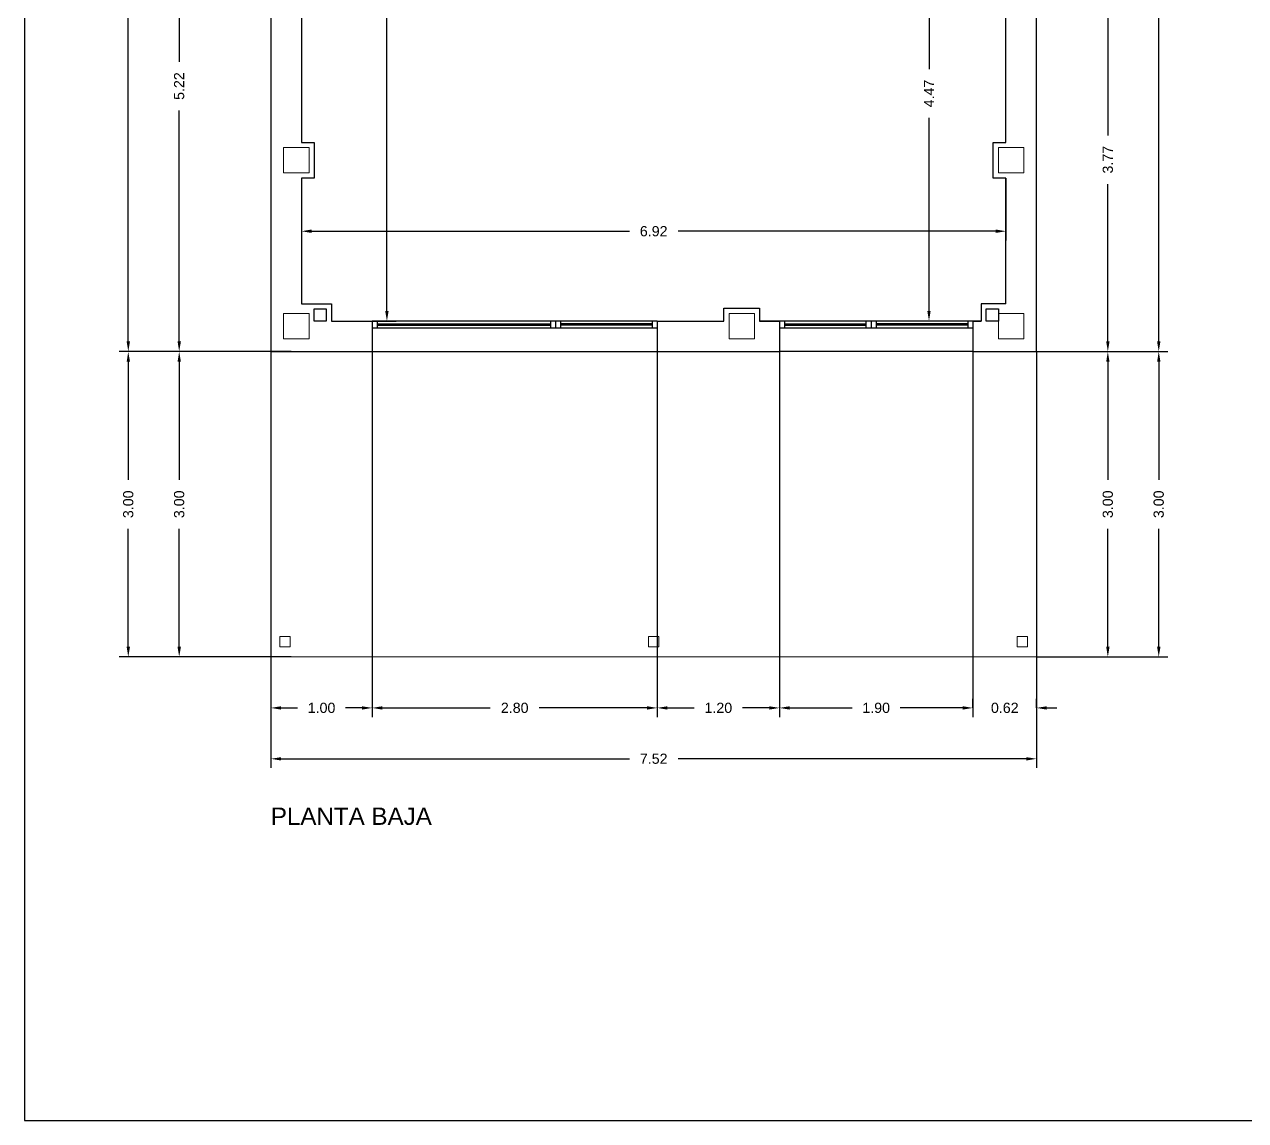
# Model space of a CAD drawing. Header units: millimetres. Extents: x 441156 to 441653, y 4514887 to 4515266.
# Drawn here: x 441294.27 to 441306.26, y 4514887.45 to 4514898.21 of the extents above; entities that cross this region are included whole.
import ezdxf

# ---------------------------------------------------------------- set-up
doc = ezdxf.new("R2010")
doc.units = ezdxf.units.MM
doc.linetypes.add('CONTINUA', pattern=[0])
doc.layers.add('01_cartela', color=6, linetype='Continuous', plot=False)
for name, color, linetype in [('01_cotas', 254, 'Continuous'), ('01_muros', 1, 'Continuous'), ('01_tabiques', 3, 'Continuous'), ('01_textos', 7, 'Continuous'), ('01_ventanas', 2, 'Continuous')]:
    doc.layers.add(name, color=color, linetype=linetype)
doc.layers.add('01_pilares baja', color=5, linetype='Continuous', lineweight=20)
doc.layers.add('01_varios', color=4, linetype='Continuous', lineweight=0)
doc.styles.add('Estilo1', font='swissel.ttf')
doc.styles.add('ROMANS', font='romans')
doc.dimstyles.new('DECIMAL-50', dxfattribs={"dimtxt": 0.08, "dimasz": 0.15, "dimexe": 0.09, "dimexo": 0, "dimgap": 0.09, "dimtad": 0, "dimzin": 0, "dimdsep": 46, "dimtxsty": 'ROMANS', "dimcen": 0.09, "dimclrt": 6, "dimadec": 0, "dimazin": 0, "dimtfac": 1.38, "dimtix": 1, "dimtofl": 0, "dimtmove": 2, "dimatfit": 3, "dimldrblk": 'OBLIQUE', "dimfxl": 1, "dimtolj": 1, "dimtzin": 0, "dimarcsym": 0})

# ---------------------------------------------------------------- blocks, each defined once
blk = doc.blocks.new('*D385')
at = {"layer": '01_cotas', "color": 0, "linetype": 'CONTINUA', "lineweight": -2, "transparency": 16777216}
for p, q in [((441296.691, 4514895), (441296.691, 4514891.41)), ((441297.686, 4514895), (441297.686, 4514891.41))]:
    blk.add_line(p, q, dxfattribs=at)
at = {"layer": '01_cotas', "color": 0, "lineweight": -2, "transparency": 16777216}
for p, q in [((441296.791, 4514891.5), (441296.953, 4514891.5)), ((441297.586, 4514891.5), (441297.425, 4514891.5))]:
    blk.add_line(p, q, dxfattribs=at)
at = {"layer": '01_cotas', "color": 0, "transparency": 16777216}
for points in [[(441296.791, 4514891.516), (441296.791, 4514891.483), (441296.691, 4514891.5)], [(441297.586, 4514891.516), (441297.586, 4514891.483), (441297.686, 4514891.5)]]:
    blk.add_solid(points, dxfattribs=at)
at = {"layer": '01_cotas', "color": 7, "transparency": 16777216, "insert": (441297.189, 4514891.5), "char_height": 0.1, "attachment_point": 5, "style": 'Estilo1'}
blk.add_mtext('\\A1;1.00', dxfattribs=at)
blk = doc.blocks.new('*D386')
at = {"layer": '01_cotas', "color": 0, "linetype": 'CONTINUA', "lineweight": -2, "transparency": 16777216}
for p, q in [((441296.691, 4514895), (441296.691, 4514890.91)), ((441304.211, 4514895), (441304.211, 4514890.91))]:
    blk.add_line(p, q, dxfattribs=at)
at = {"layer": '01_cotas', "color": 0, "lineweight": -2, "transparency": 16777216}
for p, q in [((441296.791, 4514891), (441300.213, 4514891)), ((441304.111, 4514891), (441300.69, 4514891))]:
    blk.add_line(p, q, dxfattribs=at)
at = {"layer": '01_cotas', "color": 0, "transparency": 16777216}
for points in [[(441296.791, 4514891.016), (441296.791, 4514890.983), (441296.691, 4514891)], [(441304.111, 4514891.016), (441304.111, 4514890.983), (441304.211, 4514891)]]:
    blk.add_solid(points, dxfattribs=at)
at = {"layer": '01_cotas', "color": 7, "transparency": 16777216, "insert": (441300.451, 4514891), "char_height": 0.1, "attachment_point": 5, "style": 'Estilo1'}
blk.add_mtext('\\A1;7.52', dxfattribs=at)
blk = doc.blocks.new('*D387')
at = {"layer": '01_cotas', "color": 0, "linetype": 'CONTINUA', "lineweight": -2, "transparency": 16777216}
for p, q in [((441297.686, 4514895), (441297.686, 4514891.41)), ((441300.486, 4514895), (441300.486, 4514891.41))]:
    blk.add_line(p, q, dxfattribs=at)
at = {"layer": '01_cotas', "color": 0, "lineweight": -2, "transparency": 16777216}
for p, q in [((441297.786, 4514891.5), (441298.846, 4514891.5)), ((441300.386, 4514891.5), (441299.327, 4514891.5))]:
    blk.add_line(p, q, dxfattribs=at)
at = {"layer": '01_cotas', "color": 0, "transparency": 16777216}
for points in [[(441297.786, 4514891.516), (441297.786, 4514891.483), (441297.686, 4514891.5)], [(441300.386, 4514891.516), (441300.386, 4514891.483), (441300.486, 4514891.5)]]:
    blk.add_solid(points, dxfattribs=at)
at = {"layer": '01_cotas', "color": 7, "transparency": 16777216, "insert": (441299.086, 4514891.5), "char_height": 0.1, "attachment_point": 5, "style": 'Estilo1'}
blk.add_mtext('\\A1;2.80', dxfattribs=at)
blk = doc.blocks.new('*D388')
at = {"layer": '01_cotas', "color": 0, "linetype": 'CONTINUA', "lineweight": -2, "transparency": 16777216}
for p, q in [((441300.486, 4514895), (441300.486, 4514891.41)), ((441301.686, 4514895), (441301.686, 4514891.41))]:
    blk.add_line(p, q, dxfattribs=at)
at = {"layer": '01_cotas', "color": 0, "lineweight": -2, "transparency": 16777216}
for p, q in [((441300.586, 4514891.5), (441300.85, 4514891.5)), ((441301.586, 4514891.5), (441301.323, 4514891.5))]:
    blk.add_line(p, q, dxfattribs=at)
at = {"layer": '01_cotas', "color": 0, "transparency": 16777216}
for points in [[(441300.586, 4514891.516), (441300.586, 4514891.483), (441300.486, 4514891.5)], [(441301.586, 4514891.516), (441301.586, 4514891.483), (441301.686, 4514891.5)]]:
    blk.add_solid(points, dxfattribs=at)
at = {"layer": '01_cotas', "color": 7, "transparency": 16777216, "insert": (441301.086, 4514891.5), "char_height": 0.1, "attachment_point": 5, "style": 'Estilo1'}
blk.add_mtext('\\A1;1.20', dxfattribs=at)
blk = doc.blocks.new('*D389')
at = {"layer": '01_cotas', "color": 0, "linetype": 'CONTINUA', "lineweight": -2, "transparency": 16777216}
for p, q in [((441301.686, 4514895), (441301.686, 4514891.41)), ((441303.586, 4514895), (441303.586, 4514891.41))]:
    blk.add_line(p, q, dxfattribs=at)
at = {"layer": '01_cotas', "color": 0, "lineweight": -2, "transparency": 16777216}
for p, q in [((441301.786, 4514891.5), (441302.4, 4514891.5)), ((441303.486, 4514891.5), (441302.873, 4514891.5))]:
    blk.add_line(p, q, dxfattribs=at)
at = {"layer": '01_cotas', "color": 0, "transparency": 16777216}
for points in [[(441301.786, 4514891.516), (441301.786, 4514891.483), (441301.686, 4514891.5)], [(441303.486, 4514891.516), (441303.486, 4514891.483), (441303.586, 4514891.5)]]:
    blk.add_solid(points, dxfattribs=at)
at = {"layer": '01_cotas', "color": 7, "transparency": 16777216, "insert": (441302.636, 4514891.5), "char_height": 0.1, "attachment_point": 5, "style": 'Estilo1'}
blk.add_mtext('\\A1;1.90', dxfattribs=at)
blk = doc.blocks.new('*D390')
at = {"layer": '01_cotas', "color": 0, "linetype": 'CONTINUA', "lineweight": -2, "transparency": 16777216}
for p, q in [((441303.586, 4514891.5), (441303.586, 4514891.59)), ((441304.211, 4514891.5), (441304.211, 4514891.59))]:
    blk.add_line(p, q, dxfattribs=at)
at = {"layer": '01_cotas', "color": 0, "lineweight": -2, "transparency": 16777216}
for p, q in [((441303.486, 4514891.5), (441303.386, 4514891.5)), ((441304.311, 4514891.5), (441304.411, 4514891.5))]:
    blk.add_line(p, q, dxfattribs=at)
at = {"layer": '01_cotas', "color": 0, "transparency": 16777216}
for points in [[(441303.486, 4514891.516), (441303.486, 4514891.483), (441303.586, 4514891.5)], [(441304.311, 4514891.516), (441304.311, 4514891.483), (441304.211, 4514891.5)]]:
    blk.add_solid(points, dxfattribs=at)
at = {"layer": '01_cotas', "color": 7, "transparency": 16777216, "insert": (441303.899, 4514891.5), "char_height": 0.1, "attachment_point": 5, "style": 'Estilo1'}
blk.add_mtext('\\A1;0.62', dxfattribs=at)
blk = doc.blocks.new('*D397')
at = {"layer": '01_cotas', "color": 0, "linetype": 'CONTINUA', "lineweight": -2, "transparency": 16777216}
for p, q in [((441296.691, 4514900.217), (441295.701, 4514900.217)), ((441296.891, 4514895), (441295.701, 4514895))]:
    blk.add_line(p, q, dxfattribs=at)
at = {"layer": '01_cotas', "color": 0, "lineweight": -2, "transparency": 16777216}
for p, q in [((441295.791, 4514900.117), (441295.791, 4514897.847)), ((441295.791, 4514895.1), (441295.791, 4514897.369))]:
    blk.add_line(p, q, dxfattribs=at)
at = {"layer": '01_cotas', "color": 0, "transparency": 16777216}
for points in [[(441295.775, 4514900.117), (441295.808, 4514900.117), (441295.791, 4514900.217)], [(441295.775, 4514895.1), (441295.808, 4514895.1), (441295.791, 4514895)]]:
    blk.add_solid(points, dxfattribs=at)
at = {"layer": '01_cotas', "color": 7, "transparency": 16777216, "insert": (441295.791, 4514897.608), "char_height": 0.1, "attachment_point": 5, "rotation": 90, "style": 'Estilo1'}
blk.add_mtext('\\A1;5.22', dxfattribs=at)
blk = doc.blocks.new('*D392')
at = {"layer": '01_cotas', "color": 0, "linetype": 'CONTINUA', "lineweight": -2, "transparency": 16777216}
for p, q in [((441296.691, 4514905.25), (441295.201, 4514905.25)), ((441296.891, 4514895), (441295.201, 4514895))]:
    blk.add_line(p, q, dxfattribs=at)
at = {"layer": '01_cotas', "color": 0, "lineweight": -2, "transparency": 16777216}
for p, q in [((441295.291, 4514905.15), (441295.291, 4514900.406)), ((441295.291, 4514895.1), (441295.291, 4514899.843))]:
    blk.add_line(p, q, dxfattribs=at)
at = {"layer": '01_cotas', "color": 0, "transparency": 16777216}
for points in [[(441295.275, 4514905.15), (441295.308, 4514905.15), (441295.291, 4514905.25)], [(441295.275, 4514895.1), (441295.308, 4514895.1), (441295.291, 4514895)]]:
    blk.add_solid(points, dxfattribs=at)
at = {"layer": '01_cotas', "color": 7, "transparency": 16777216, "insert": (441295.291, 4514900.125), "char_height": 0.1, "attachment_point": 5, "rotation": 90, "style": 'Estilo1'}
blk.add_mtext('\\A1;10.25', dxfattribs=at)
blk = doc.blocks.new('*D395')
at = {"layer": '01_cotas', "color": 0, "linetype": 'CONTINUA', "lineweight": -2, "transparency": 16777216}
for p, q in [((441296.891, 4514895), (441295.701, 4514895)), ((441296.891, 4514892), (441295.701, 4514892))]:
    blk.add_line(p, q, dxfattribs=at)
at = {"layer": '01_cotas', "color": 0, "lineweight": -2, "transparency": 16777216}
for p, q in [((441295.791, 4514894.9), (441295.791, 4514893.74)), ((441295.791, 4514892.1), (441295.791, 4514893.26))]:
    blk.add_line(p, q, dxfattribs=at)
at = {"layer": '01_cotas', "color": 0, "transparency": 16777216}
for points in [[(441295.775, 4514894.9), (441295.808, 4514894.9), (441295.791, 4514895)], [(441295.775, 4514892.1), (441295.808, 4514892.1), (441295.791, 4514892)]]:
    blk.add_solid(points, dxfattribs=at)
at = {"layer": '01_cotas', "color": 7, "transparency": 16777216, "insert": (441295.791, 4514893.5), "char_height": 0.1, "attachment_point": 5, "rotation": 90, "style": 'Estilo1'}
blk.add_mtext('\\A1;3.00', dxfattribs=at)
blk = doc.blocks.new('*D396')
at = {"layer": '01_cotas', "color": 0, "linetype": 'CONTINUA', "lineweight": -2, "transparency": 16777216}
for p, q in [((441296.891, 4514895), (441295.201, 4514895)), ((441296.891, 4514892), (441295.201, 4514892))]:
    blk.add_line(p, q, dxfattribs=at)
at = {"layer": '01_cotas', "color": 0, "lineweight": -2, "transparency": 16777216}
for p, q in [((441295.291, 4514894.9), (441295.291, 4514893.74)), ((441295.291, 4514892.1), (441295.291, 4514893.26))]:
    blk.add_line(p, q, dxfattribs=at)
at = {"layer": '01_cotas', "color": 0, "transparency": 16777216}
for points in [[(441295.275, 4514894.9), (441295.308, 4514894.9), (441295.291, 4514895)], [(441295.275, 4514892.1), (441295.308, 4514892.1), (441295.291, 4514892)]]:
    blk.add_solid(points, dxfattribs=at)
at = {"layer": '01_cotas', "color": 7, "transparency": 16777216, "insert": (441295.291, 4514893.5), "char_height": 0.1, "attachment_point": 5, "rotation": 90, "style": 'Estilo1'}
blk.add_mtext('\\A1;3.00', dxfattribs=at)
blk = doc.blocks.new('*D405')
at = {"layer": '01_cotas', "color": 0, "linetype": 'CONTINUA', "lineweight": -2, "transparency": 16777216}
for p, q in [((441304.211, 4514898.77), (441305.001, 4514898.77)), ((441304.111, 4514895), (441305.001, 4514895))]:
    blk.add_line(p, q, dxfattribs=at)
at = {"layer": '01_cotas', "color": 0, "lineweight": -2, "transparency": 16777216}
for p, q in [((441304.911, 4514898.67), (441304.911, 4514897.123)), ((441304.911, 4514895.1), (441304.911, 4514896.646))]:
    blk.add_line(p, q, dxfattribs=at)
at = {"layer": '01_cotas', "color": 0, "transparency": 16777216}
for points in [[(441304.895, 4514898.67), (441304.928, 4514898.67), (441304.911, 4514898.77)], [(441304.895, 4514895.1), (441304.928, 4514895.1), (441304.911, 4514895)]]:
    blk.add_solid(points, dxfattribs=at)
at = {"layer": '01_cotas', "color": 7, "transparency": 16777216, "insert": (441304.911, 4514896.885), "char_height": 0.1, "attachment_point": 5, "rotation": 90, "style": 'Estilo1'}
blk.add_mtext('\\A1;3.77', dxfattribs=at)
blk = doc.blocks.new('*D399')
at = {"layer": '01_cotas', "color": 0, "linetype": 'CONTINUA', "lineweight": -2, "transparency": 16777216}
for p, q in [((441304.211, 4514895), (441305.001, 4514895)), ((441304.211, 4514892), (441305.001, 4514892))]:
    blk.add_line(p, q, dxfattribs=at)
at = {"layer": '01_cotas', "color": 0, "lineweight": -2, "transparency": 16777216}
for p, q in [((441304.911, 4514894.9), (441304.911, 4514893.74)), ((441304.911, 4514892.1), (441304.911, 4514893.26))]:
    blk.add_line(p, q, dxfattribs=at)
at = {"layer": '01_cotas', "color": 0, "transparency": 16777216}
for points in [[(441304.895, 4514894.9), (441304.928, 4514894.9), (441304.911, 4514895)], [(441304.895, 4514892.1), (441304.928, 4514892.1), (441304.911, 4514892)]]:
    blk.add_solid(points, dxfattribs=at)
at = {"layer": '01_cotas', "color": 7, "transparency": 16777216, "insert": (441304.911, 4514893.5), "char_height": 0.1, "attachment_point": 5, "rotation": 90, "style": 'Estilo1'}
blk.add_mtext('\\A1;3.00', dxfattribs=at)
blk = doc.blocks.new('*D400')
at = {"layer": '01_cotas', "color": 0, "linetype": 'CONTINUA', "lineweight": -2, "transparency": 16777216}
for p, q in [((441304.911, 4514905.25), (441305.501, 4514905.25)), ((441304.556, 4514895), (441305.501, 4514895))]:
    blk.add_line(p, q, dxfattribs=at)
at = {"layer": '01_cotas', "color": 0, "lineweight": -2, "transparency": 16777216}
for p, q in [((441305.411, 4514905.15), (441305.411, 4514900.406)), ((441305.411, 4514895.1), (441305.411, 4514899.843))]:
    blk.add_line(p, q, dxfattribs=at)
at = {"layer": '01_cotas', "color": 0, "transparency": 16777216}
for points in [[(441305.395, 4514905.15), (441305.428, 4514905.15), (441305.411, 4514905.25)], [(441305.395, 4514895.1), (441305.428, 4514895.1), (441305.411, 4514895)]]:
    blk.add_solid(points, dxfattribs=at)
at = {"layer": '01_cotas', "color": 7, "transparency": 16777216, "insert": (441305.411, 4514900.125), "char_height": 0.1, "attachment_point": 5, "rotation": 90, "style": 'Estilo1'}
blk.add_mtext('\\A1;10.25', dxfattribs=at)
blk = doc.blocks.new('*D407')
at = {"layer": '01_cotas', "color": 0, "linetype": 'CONTINUA', "lineweight": -2, "transparency": 16777216}
for p, q in [((441304.911, 4514895), (441305.501, 4514895)), ((441304.911, 4514892), (441305.501, 4514892))]:
    blk.add_line(p, q, dxfattribs=at)
at = {"layer": '01_cotas', "color": 0, "lineweight": -2, "transparency": 16777216}
for p, q in [((441305.411, 4514894.9), (441305.411, 4514893.74)), ((441305.411, 4514892.1), (441305.411, 4514893.26))]:
    blk.add_line(p, q, dxfattribs=at)
at = {"layer": '01_cotas', "color": 0, "transparency": 16777216}
for points in [[(441305.395, 4514894.9), (441305.428, 4514894.9), (441305.411, 4514895)], [(441305.395, 4514892.1), (441305.428, 4514892.1), (441305.411, 4514892)]]:
    blk.add_solid(points, dxfattribs=at)
at = {"layer": '01_cotas', "color": 7, "transparency": 16777216, "insert": (441305.411, 4514893.5), "char_height": 0.1, "attachment_point": 5, "rotation": 90, "style": 'Estilo1'}
blk.add_mtext('\\A1;3.00', dxfattribs=at)
blk = doc.blocks.new('*D410')
at = {"layer": '01_cotas', "color": 0, "linetype": 'CONTINUA', "lineweight": -2, "transparency": 16777216}
for p, q in [((441297.116, 4514901.75), (441297.921, 4514901.75)), ((441297.286, 4514895.3), (441297.921, 4514895.3))]:
    blk.add_line(p, q, dxfattribs=at)
at = {"layer": '01_cotas', "color": 0, "lineweight": -2, "transparency": 16777216}
for p, q in [((441297.831, 4514901.65), (441297.831, 4514898.761)), ((441297.831, 4514895.4), (441297.831, 4514898.281))]:
    blk.add_line(p, q, dxfattribs=at)
at = {"layer": '01_cotas', "color": 0, "transparency": 16777216}
for points in [[(441297.814, 4514901.65), (441297.848, 4514901.65), (441297.831, 4514901.75)], [(441297.814, 4514895.4), (441297.848, 4514895.4), (441297.831, 4514895.3)]]:
    blk.add_solid(points, dxfattribs=at)
at = {"layer": '01_cotas', "color": 7, "transparency": 16777216, "insert": (441297.831, 4514898.521), "char_height": 0.1, "attachment_point": 5, "rotation": 90, "style": 'Estilo1'}
blk.add_mtext('\\A1;6.45', dxfattribs=at)
blk = doc.blocks.new('*D414')
at = {"layer": '01_cotas', "color": 0, "linetype": 'CONTINUA', "lineweight": -2, "transparency": 16777216}
for p, q in [((441296.991, 4514896.705), (441296.991, 4514896.092)), ((441303.911, 4514896.705), (441303.911, 4514896.092))]:
    blk.add_line(p, q, dxfattribs=at)
at = {"layer": '01_cotas', "color": 0, "lineweight": -2, "transparency": 16777216}
for p, q in [((441297.091, 4514896.182), (441300.212, 4514896.182)), ((441303.811, 4514896.182), (441300.69, 4514896.182))]:
    blk.add_line(p, q, dxfattribs=at)
at = {"layer": '01_cotas', "color": 0, "transparency": 16777216}
for points in [[(441297.091, 4514896.199), (441297.091, 4514896.166), (441296.991, 4514896.182)], [(441303.811, 4514896.199), (441303.811, 4514896.166), (441303.911, 4514896.182)]]:
    blk.add_solid(points, dxfattribs=at)
at = {"layer": '01_cotas', "color": 7, "transparency": 16777216, "insert": (441300.451, 4514896.182), "char_height": 0.1, "attachment_point": 5, "style": 'Estilo1'}
blk.add_mtext('\\A1;6.92', dxfattribs=at)
blk = doc.blocks.new('*D786')
at = {"layer": '01_cotas', "color": 0, "linetype": 'CONTINUA', "lineweight": -2, "transparency": 16777216}
for p, q in [((441303.666, 4514899.77), (441303.065, 4514899.77)), ((441303.666, 4514895.3), (441303.065, 4514895.3))]:
    blk.add_line(p, q, dxfattribs=at)
at = {"layer": '01_cotas', "color": 0, "lineweight": -2, "transparency": 16777216}
for p, q in [((441303.155, 4514899.67), (441303.155, 4514897.774)), ((441303.155, 4514895.4), (441303.155, 4514897.295))]:
    blk.add_line(p, q, dxfattribs=at)
at = {"layer": '01_cotas', "color": 0, "transparency": 16777216}
for points in [[(441303.138, 4514899.67), (441303.171, 4514899.67), (441303.155, 4514899.77)], [(441303.138, 4514895.4), (441303.171, 4514895.4), (441303.155, 4514895.3)]]:
    blk.add_solid(points, dxfattribs=at)
at = {"layer": '01_cotas', "color": 7, "transparency": 16777216, "insert": (441303.155, 4514897.535), "char_height": 0.1, "attachment_point": 5, "rotation": 90, "style": 'Estilo1'}
blk.add_mtext('\\A1;4.47', dxfattribs=at)

msp = doc.modelspace()

# ---------------------------------------------------------------- linework, layer by layer
at = {"layer": '01_cartela', "color": 1}
msp.add_lwpolyline([(441294.271, 4514908.981), (441294.271, 4514887.446), (441324.909, 4514887.446), (441324.909, 4514908.981)], close=True, dxfattribs=at)
at = {"layer": '01_muros'}
for p, q in [((441296.691, 4514900.217, 0), (441296.691, 4514895, 0)), ((441304.211, 4514895, 0), (441304.211, 4514898.77, 0)), ((441297.686, 4514895.3, 0), (441297.686, 4514895, 0)), ((441300.486, 4514895.3, 0), (441300.486, 4514895, 0)), ((441301.686, 4514895.3, 0), (441301.686, 4514895, 0)), ((441303.586, 4514895.3, 0), (441303.586, 4514895, 0)), ((441296.691, 4514895, 0), (441297.686, 4514895, 0)), ((441300.486, 4514895, 0), (441301.686, 4514895, 0)), ((441303.586, 4514895, 0), (441304.211, 4514895, 0))]:
    msp.add_line(p, q, dxfattribs=at)
at = {"layer": '01_pilares baja'}
for points in [[(441297.066, 4514896.755), (441296.816, 4514896.755), (441296.816, 4514897.005), (441297.066, 4514897.005), (441297.066, 4514896.755)], [(441303.836, 4514896.755), (441304.086, 4514896.755), (441304.086, 4514897.005), (441303.836, 4514897.005), (441303.836, 4514896.755)], [(441297.066, 4514895.125), (441296.816, 4514895.125), (441296.816, 4514895.375), (441297.066, 4514895.375), (441297.066, 4514895.125)], [(441301.441, 4514895.125), (441301.191, 4514895.125), (441301.191, 4514895.375), (441301.441, 4514895.375), (441301.441, 4514895.125)], [(441303.836, 4514895.125), (441304.086, 4514895.125), (441304.086, 4514895.375), (441303.836, 4514895.375), (441303.836, 4514895.125)]]:
    msp.add_lwpolyline(points, close=True, dxfattribs=at)
at = {"layer": '01_tabiques'}
for p, q in [((441296.991, 4514899.175, 0), (441296.991, 4514897.055, 0)), ((441303.911, 4514897.055, 0), (441303.911, 4514898.77, 0)), ((441303.786, 4514896.705, 0), (441303.786, 4514897.055, 0)), ((441303.786, 4514897.055, 0), (441303.911, 4514897.055, 0)), ((441296.991, 4514896.705, 0), (441296.991, 4514895.47, 0)), ((441303.911, 4514896.705, 0), (441303.786, 4514896.705, 0)), ((441303.911, 4514895.47, 0), (441303.911, 4514896.705, 0)), ((441296.991, 4514895.47, 0), (441297.286, 4514895.47, 0)), ((441297.286, 4514895.47, 0), (441297.286, 4514895.3, 0)), ((441303.911, 4514895.47, 0), (441303.666, 4514895.47, 0)), ((441303.666, 4514895.47, 0), (441303.666, 4514895.3, 0)), ((441297.286, 4514895.3, 0), (441297.686, 4514895.3, 0)), ((441300.486, 4514895.3, 0), (441301.141, 4514895.3, 0)), ((441301.491, 4514895.3, 0), (441301.686, 4514895.3, 0)), ((441301.686, 4514895.3, 0), (441301.491, 4514895.3, 0)), ((441303.586, 4514895.3, 0), (441303.666, 4514895.3, 0))]:
    msp.add_line(p, q, dxfattribs=at)
at = {"layer": '01_tabiques', "elevation": 0}
msp.add_lwpolyline([(441296.991, 4514897.055), (441297.116, 4514897.055), (441297.116, 4514896.705), (441296.991, 4514896.705)], dxfattribs=at)
for points in [[(441297.116, 4514895.42), (441297.236, 4514895.42), (441297.236, 4514895.3), (441297.116, 4514895.3)], [(441303.716, 4514895.42), (441303.836, 4514895.42), (441303.836, 4514895.3), (441303.716, 4514895.3)]]:
    msp.add_lwpolyline(points, close=True, dxfattribs=at)
at = {"layer": '01_tabiques'}
msp.add_lwpolyline([(441301.141, 4514895.3), (441301.141, 4514895.425), (441301.491, 4514895.425), (441301.491, 4514895.3)], dxfattribs=at)
at = {"layer": '01_varios', "linetype": 'CONTINUA'}
for p, q in [((441296.691, 4514895, 0), (441296.691, 4514892, 0)), ((441304.211, 4514895, 0), (441304.211, 4514892, 0)), ((441296.691, 4514892, 0), (441304.211, 4514892, 0))]:
    msp.add_line(p, q, dxfattribs=at)
at = {"layer": '01_varios', "linetype": 'CONTINUA', "elevation": 0}
for points in [[(441296.881, 4514892.2), (441296.781, 4514892.2), (441296.781, 4514892.1), (441296.881, 4514892.1)], [(441300.501, 4514892.2), (441300.401, 4514892.2), (441300.401, 4514892.1), (441300.501, 4514892.1)], [(441304.021, 4514892.2), (441304.121, 4514892.2), (441304.121, 4514892.1), (441304.021, 4514892.1)]]:
    msp.add_lwpolyline(points, close=True, dxfattribs=at)
at = {"layer": '01_ventanas', "color": 2, "linetype": 'CONTINUA'}
for p, q in [((441300.486, 4514895.3, 0), (441297.686, 4514895.3, 0)), ((441297.736, 4514895.3, 0), (441297.736, 4514895.23, 0)), ((441297.736, 4514895.272, 0), (441299.436, 4514895.272, 0)), ((441297.736, 4514895.258, 0), (441299.436, 4514895.258, 0)), ((441299.436, 4514895.3, 0), (441299.436, 4514895.23, 0)), ((441299.486, 4514895.3, 0), (441299.486, 4514895.23, 0)), ((441299.536, 4514895.3, 0), (441299.536, 4514895.23, 0)), ((441300.436, 4514895.272, 0), (441299.536, 4514895.272, 0)), ((441300.436, 4514895.258, 0), (441299.536, 4514895.258, 0)), ((441300.436, 4514895.3, 0), (441300.436, 4514895.23, 0)), ((441303.586, 4514895.3, 0), (441301.686, 4514895.3, 0)), ((441301.736, 4514895.3, 0), (441301.736, 4514895.23, 0)), ((441301.736, 4514895.272, 0), (441302.536, 4514895.272, 0)), ((441301.736, 4514895.258, 0), (441302.536, 4514895.258, 0)), ((441302.536, 4514895.3, 0), (441302.536, 4514895.23, 0)), ((441302.586, 4514895.3, 0), (441302.586, 4514895.23, 0)), ((441302.636, 4514895.3, 0), (441302.636, 4514895.23, 0)), ((441303.536, 4514895.272, 0), (441302.636, 4514895.272, 0)), ((441303.536, 4514895.258, 0), (441302.636, 4514895.258, 0)), ((441303.536, 4514895.3, 0), (441303.536, 4514895.23, 0)), ((441300.486, 4514895.23, 0), (441297.686, 4514895.23, 0)), ((441303.586, 4514895.23, 0), (441301.686, 4514895.23, 0)), ((441297.686, 4514895, 0), (441300.486, 4514895, 0)), ((441303.586, 4514895, 0), (441301.686, 4514895, 0))]:
    msp.add_line(p, q, dxfattribs=at)

# ---------------------------------------------------------------- texts
at = {"layer": '01_textos', "color": 5, "style": 'Estilo1'}
msp.add_text('PLANTA BAJA', height=0.16973, dxfattribs=at).set_placement((441296.691, 4514890.351, 0))

# ---------------------------------------------------------------- dimensions: what is measured, and where the dimension line sits
at = {"layer": '01_cotas'}
for base, p1, p2, picture, middle in [((441295.291, 4514905.25, 0), (441296.891, 4514895, 0), (441296.691, 4514905.25), '*D392', (441295.291, 4514900.125, 0)), ((441305.411, 4514895, 0), (441304.911, 4514905.25, 0), (441304.556, 4514895, 0), '*D400', (441305.411, 4514900.125, 0)), ((441295.791, 4514895, 0), (441296.691, 4514900.217, 0), (441296.891, 4514895, 0), '*D397', (441295.791, 4514897.608, 0)), ((441303.155, 4514899.77), (441303.666, 4514895.3, 0), (441303.666, 4514899.77, 0), '*D786', (441303.155, 4514897.535)), ((441304.911, 4514895, 0), (441304.211, 4514898.77, 0), (441304.111, 4514895), '*D405', (441304.911, 4514896.885, 0)), ((441295.291, 4514892, 0), (441296.891, 4514895, 0), (441296.891, 4514892, 0), '*D396', (441295.291, 4514893.5, 0)), ((441295.791, 4514892, 0), (441296.891, 4514895, 0), (441296.891, 4514892, 0), '*D395', (441295.791, 4514893.5, 0)), ((441304.911, 4514892, 0), (441304.211, 4514895), (441304.211, 4514892), '*D399', (441304.911, 4514893.5, 0)), ((441305.411, 4514892), (441304.911, 4514895, 0), (441304.911, 4514892, 0), '*D407', (441305.411, 4514893.5))]:
    dim = msp.add_linear_dim(base=base, p1=p1, p2=p2, angle=90, dimstyle='DECIMAL-50', override={"dimtxt": 0.1, "dimasz": 0.1, "dimtxsty": 'Estilo1', "dimsah": 1, "dimclrt": 7, "dimfxl": 0.09, "dimarcsym": 2}, dxfattribs=at)
    dim.commit()
    dim.dimension.update_dxf_attribs({"geometry": picture, "text_midpoint": middle})
dim = msp.add_linear_dim(base=(441297.831, 4514895.3), p1=(441297.116, 4514901.75, 0), p2=(441297.286, 4514895.3), angle=90, dimstyle='DECIMAL-50', override={"dimtxt": 0.1, "dimasz": 0.1, "dimtxsty": 'Estilo1', "dimsah": 1, "dimclrt": 7, "dimfxl": 0.09, "dimarcsym": 2}, dxfattribs=at)
dim.commit()
dim.dimension.update_dxf_attribs({"geometry": '*D410', "text_midpoint": (441297.831, 4514898.521), "dimtype": 160})
for base, p1, p2, picture, middle in [((441303.911, 4514896.182), (441296.991, 4514896.705), (441303.911, 4514896.705), '*D414', (441300.451, 4514896.182)), ((441297.6865, 4514891.4996), (441296.6914, 4514894.9996, 0), (441297.6865, 4514894.9996, 0), '*D385', (441297.1889, 4514891.4996)), ((441304.211, 4514891), (441296.691, 4514895, 0), (441304.211, 4514895), '*D386', (441300.451, 4514891)), ((441300.486, 4514891.5), (441297.686, 4514895), (441300.486, 4514895, 0), '*D387', (441299.086, 4514891.5)), ((441301.686, 4514891.5), (441300.486, 4514895), (441301.686, 4514895, 0), '*D388', (441301.086, 4514891.5)), ((441303.586, 4514891.5), (441301.686, 4514895), (441303.586, 4514895, 0), '*D389', (441302.636, 4514891.5)), ((441304.2113, 4514891.4996), (441303.5865, 4514891.4996), (441304.2113, 4514891.4996), '*D390', (441303.8989, 4514891.4996))]:
    dim = msp.add_linear_dim(base=base, p1=p1, p2=p2, dimstyle='DECIMAL-50', override={"dimtxt": 0.1, "dimasz": 0.1, "dimtxsty": 'Estilo1', "dimsah": 1, "dimclrt": 7, "dimfxl": 0.09, "dimarcsym": 2}, dxfattribs=at)
    dim.commit()
    dim.dimension.update_dxf_attribs({"geometry": picture, "text_midpoint": middle})

doc.saveas('drawing.dxf')
